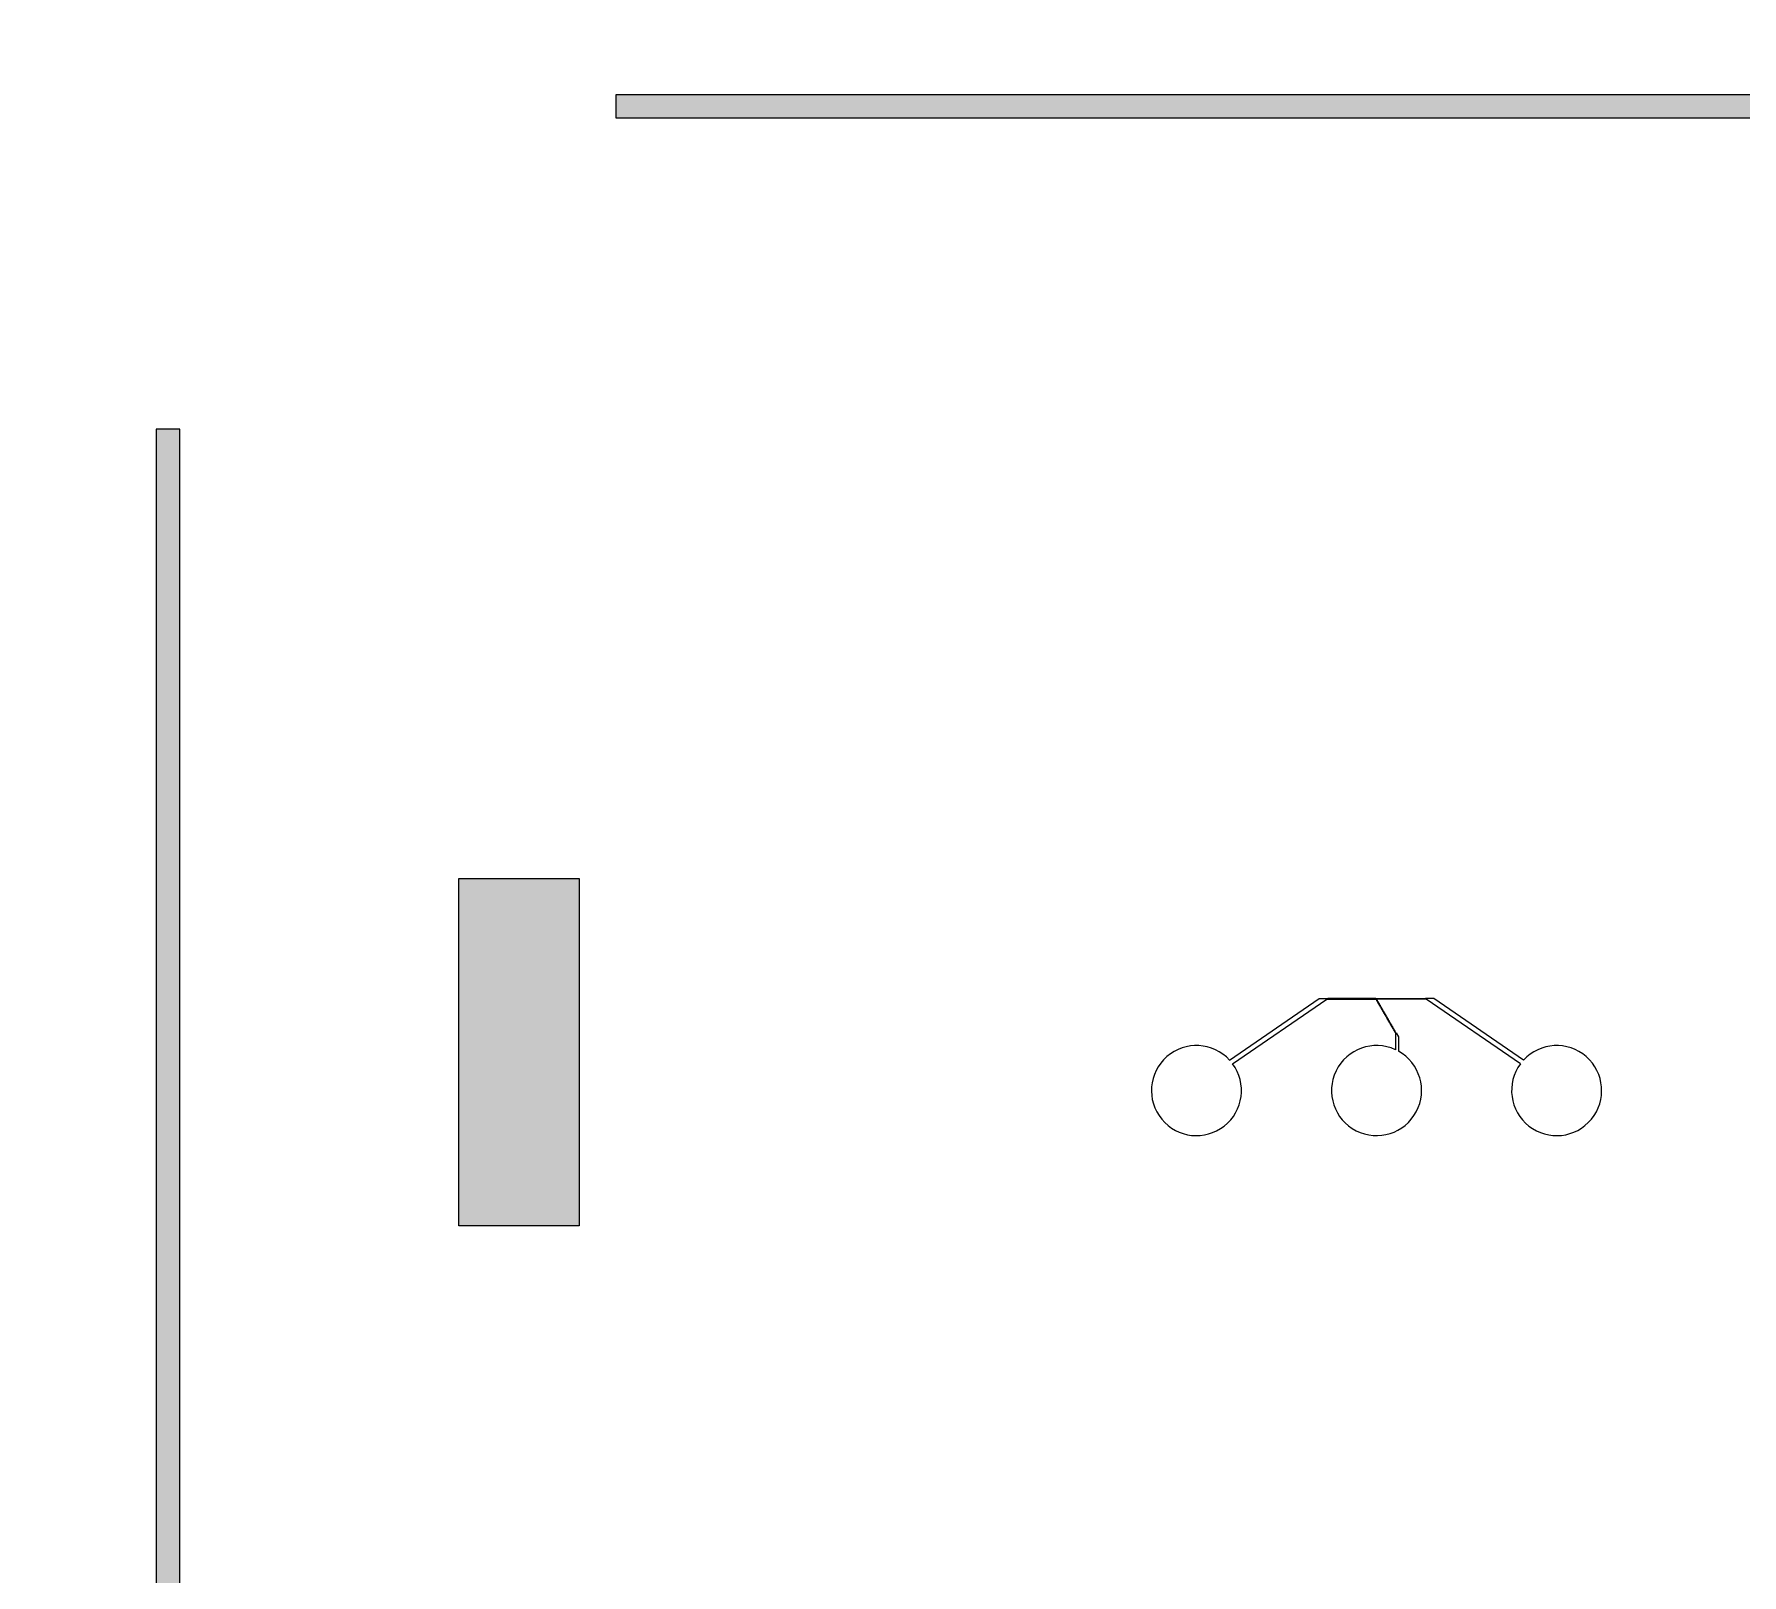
# Model space of a CAD drawing. Header units: inches. Extents: x 0 to 114300, y 0 to 114300.
# Drawn here: x 26926 to 34132, y 35729 to 42227 of the extents above; entities that cross this region are included whole.
import ezdxf

# ---------------------------------------------------------------- set-up
doc = ezdxf.new("R2010")
doc.units = ezdxf.units.IN
doc.header["$MEASUREMENT"] = 0

# ---------------------------------------------------------------- blocks, each defined once
blk = doc.blocks.new('*U73')
for p, q in [((-620.1592100305206, 144.6434467406216), (-241.5000000000619, 404.8036476564739)), ((-607.365986335826, 129.1675281734351), (-209.5000000000618, 401.8036476564739)), ((-241.5000000000619, 404.8036476564739), (-206.500000000171, 404.8036476564739)), ((-209.5000000000618, 401.8036476564739), (-206.5000000001746, 401.8036476564739)), ((-206.5000000001746, 401.8036476564739), (-206.5000000001746, 404.8036476564739)), ((206.5000000001637, 401.8036476564739), (206.5000000001637, 404.8036476564739)), ((241.5000000000546, 404.8036476564739), (206.5000000001637, 404.8036476564739)), ((209.5000000000545, 401.8036476564739), (206.5000000001637, 401.8036476564739)), ((607.3659863358225, 129.1675281734351), (209.5000000000545, 401.8036476564739)), ((620.159210030517, 144.6434467406216), (241.5000000000546, 404.8036476564739)), ((79.95096189427204, 257.8245195414638), (82.5490381056261, 259.3245195414638)), ((79.95096189427204, 257.8245195414638), (79.95096189427204, 188.3774485089525)), ((82.5490381056261, 259.3245195414638), (92.04903810558244, 242.87003686963)), ((92.04903810558244, 242.87003686963), (92.0490381055788, 182.2314551451054))]:
    blk.add_line(p, q)
for points in [[(-202.5000000001746, 401.8036476564739), (-202.5000000001746, 404.8036476564739), (-205.5000000000618, 404.8036476564739), (-205.5000000000618, 401.8036476564739)], [(-198.5000000001746, 401.8036476564739), (-198.5000000001746, 404.8036476564739), (-201.5000000000618, 404.8036476564739), (-201.5000000000618, 401.8036476564739)], [(-194.5000000001746, 401.8036476564739), (-194.5000000001746, 404.8036476564739), (-197.5000000000582, 404.8036476564739), (-197.5000000000582, 401.8036476564739)], [(-190.5000000001855, 401.8036476564739), (-190.5000000001855, 404.8036476564739), (-193.5000000000582, 404.8036476564739), (-193.5000000000582, 401.8036476564739)], [(-186.5000000001855, 401.8036476564739), (-186.5000000001855, 404.8036476564739), (-189.5000000000582, 404.8036476564739), (-189.5000000000582, 401.8036476564739)], [(-182.5000000001855, 401.8036476564739), (-182.5000000001855, 404.8036476564739), (-185.5000000000582, 404.8036476564739), (-185.5000000000582, 401.8036476564739)], [(-178.5000000001855, 401.8036476564739), (-178.5000000001855, 404.8036476564739), (-181.5000000000582, 404.8036476564739), (-181.5000000000582, 401.8036476564739)], [(-174.5000000001746, 401.8036476564739), (-174.5000000001746, 404.8036476564739), (-177.5000000000582, 404.8036476564739), (-177.5000000000582, 401.8036476564739)], [(-170.5000000001746, 401.8036476564739), (-170.5000000001746, 404.8036476564739), (-173.5000000000618, 404.8036476564739), (-173.5000000000618, 401.8036476564739)], [(-166.5000000001746, 401.8036476564739), (-166.5000000001746, 404.8036476564739), (-169.5000000000618, 404.8036476564739), (-169.5000000000618, 401.8036476564739)], [(-162.5000000001746, 401.8036476564739), (-162.5000000001746, 404.8036476564739), (-165.5000000000618, 404.8036476564739), (-165.5000000000618, 401.8036476564739)], [(-158.5000000001746, 401.8036476564739), (-158.5000000001746, 404.8036476564739), (-161.5000000000618, 404.8036476564739), (-161.5000000000618, 401.8036476564739)], [(-154.5000000001746, 401.8036476564739), (-154.5000000001746, 404.8036476564739), (-157.5000000000582, 404.8036476564739), (-157.5000000000582, 401.8036476564739)], [(-150.5000000001855, 401.8036476564739), (-150.5000000001855, 404.8036476564739), (-153.5000000000582, 404.8036476564739), (-153.5000000000582, 401.8036476564739)], [(-146.5000000001855, 401.8036476564739), (-146.5000000001855, 404.8036476564739), (-149.5000000000582, 404.8036476564739), (-149.5000000000582, 401.8036476564739)], [(-142.5000000001855, 401.8036476564739), (-142.5000000001855, 404.8036476564739), (-145.5000000000582, 404.8036476564739), (-145.5000000000582, 401.8036476564739)], [(-138.5000000001855, 401.8036476564739), (-138.5000000001855, 404.8036476564739), (-141.5000000000582, 404.8036476564739), (-141.5000000000582, 401.8036476564739)], [(-134.5000000001746, 401.8036476564739), (-134.5000000001746, 404.8036476564739), (-137.5000000000582, 404.8036476564739), (-137.5000000000582, 401.8036476564739)], [(-130.5000000001746, 401.8036476564739), (-130.5000000001746, 404.8036476564739), (-133.5000000000618, 404.8036476564739), (-133.5000000000618, 401.8036476564739)], [(-126.4957217281298, 401.7906071511679), (-126.4957217281298, 404.7906071511679), (-129.4957217280171, 404.7906071511679), (-129.4957217280171, 401.7906071511679)], [(-122.5000000001746, 401.8036476564739), (-122.5000000001746, 404.8036476564739), (-125.5000000000618, 404.8036476564739), (-125.5000000000618, 401.8036476564739)], [(-118.5000000001746, 401.8036476564739), (-118.5000000001746, 404.8036476564739), (-121.5000000000618, 404.8036476564739), (-121.5000000000618, 401.8036476564739)], [(-114.5000000001746, 401.8036476564739), (-114.5000000001746, 404.8036476564739), (-117.5000000000582, 404.8036476564739), (-117.5000000000582, 401.8036476564739)], [(-110.5000000001855, 401.8036476564739), (-110.5000000001855, 404.8036476564739), (-113.5000000000582, 404.8036476564739), (-113.5000000000582, 401.8036476564739)], [(-106.5000000001855, 401.8036476564739), (-106.5000000001855, 404.8036476564739), (-109.5000000000582, 404.8036476564739), (-109.5000000000582, 401.8036476564739)], [(-102.5000000001855, 401.8036476564739), (-102.5000000001855, 404.8036476564739), (-105.5000000000582, 404.8036476564739), (-105.5000000000582, 401.8036476564739)], [(-98.50000000018554, 401.8036476564739), (-98.50000000018554, 404.8036476564739), (-101.5000000000582, 404.8036476564739), (-101.5000000000582, 401.8036476564739)], [(-94.50000000017462, 401.8036476564739), (-94.50000000017462, 404.8036476564739), (-97.50000000005821, 404.8036476564739), (-97.50000000005821, 401.8036476564739)], [(-90.50000000017462, 401.8036476564739), (-90.50000000017462, 404.8036476564739), (-93.50000000006185, 404.8036476564739), (-93.50000000006185, 401.8036476564739)], [(-86.50000000017461, 401.8036476564739), (-86.50000000017461, 404.8036476564739), (-89.50000000006185, 404.8036476564739), (-89.50000000006185, 401.8036476564739)], [(-82.50000000017462, 401.8036476564739), (-82.50000000017462, 404.8036476564739), (-85.50000000006185, 404.8036476564739), (-85.50000000006185, 401.8036476564739)], [(-78.50000000017462, 401.8036476564739), (-78.50000000017462, 404.8036476564739), (-81.50000000006185, 404.8036476564739), (-81.50000000006185, 401.8036476564739)], [(-74.50000000017462, 401.8036476564739), (-74.50000000017462, 404.8036476564739), (-77.50000000006185, 404.8036476564739), (-77.50000000006185, 401.8036476564739)], [(-70.50000000018554, 401.8036476564739), (-70.50000000018554, 404.8036476564739), (-73.5000000000582, 404.8036476564739), (-73.5000000000582, 401.8036476564739)], [(-66.50000000018554, 401.8036476564739), (-66.50000000018554, 404.8036476564739), (-69.50000000005821, 404.8036476564739), (-69.50000000005821, 401.8036476564739)], [(-62.50000000018554, 401.8036476564739), (-62.50000000018554, 404.8036476564739), (-65.5000000000582, 404.8036476564739), (-65.5000000000582, 401.8036476564739)], [(-58.50000000018553, 401.8036476564739), (-58.50000000018553, 404.8036476564739), (-61.50000000005821, 404.8036476564739), (-61.50000000005821, 401.8036476564739)], [(-54.50000000017462, 401.8036476564739), (-54.50000000017462, 404.8036476564739), (-57.50000000005821, 404.8036476564739), (-57.50000000005821, 401.8036476564739)], [(-50.50000000017462, 401.8036476564739), (-50.50000000017462, 404.8036476564739), (-53.50000000006184, 404.8036476564739), (-53.50000000006184, 401.8036476564739)], [(-46.50000000017462, 401.8036476564739), (-46.50000000017462, 404.8036476564739), (-49.50000000006184, 404.8036476564739), (-49.50000000006184, 401.8036476564739)], [(-42.50000000017462, 401.8036476564739), (-42.50000000017462, 404.8036476564739), (-45.50000000006185, 404.8036476564739), (-45.50000000006185, 401.8036476564739)], [(-38.50000000017463, 401.8036476564739), (-38.50000000017463, 404.8036476564739), (-41.50000000006184, 404.8036476564739), (-41.50000000006184, 401.8036476564739)], [(-34.50000000017463, 401.8036476564739), (-34.50000000017463, 404.8036476564739), (-37.50000000006185, 404.8036476564739), (-37.50000000006185, 401.8036476564739)], [(-30.50000000018554, 401.8036476564739), (-30.50000000018554, 404.8036476564739), (-33.50000000005821, 404.8036476564739), (-33.50000000005821, 401.8036476564739)], [(-26.50000000018554, 401.8036476564739), (-26.50000000018554, 404.8036476564739), (-29.50000000005821, 404.8036476564739), (-29.50000000005821, 401.8036476564739)], [(-22.50000000018554, 401.8036476564739), (-22.50000000018554, 404.8036476564739), (-25.50000000005821, 404.8036476564739), (-25.50000000005821, 401.8036476564739)], [(-18.50000000018553, 401.8036476564739), (-18.50000000018553, 404.8036476564739), (-21.50000000005821, 404.8036476564739), (-21.50000000005821, 401.8036476564739)], [(-14.50000000017462, 401.8036476564739), (-14.50000000017462, 404.8036476564739), (-17.50000000005821, 404.8036476564739), (-17.50000000005821, 401.8036476564739)], [(-10.50000000017462, 401.8036476564739), (-10.50000000017462, 404.8036476564739), (-13.50000000006184, 404.8036476564739), (-13.50000000006184, 401.8036476564739)], [(-6.500000000174622, 401.8036476564739), (-6.500000000174622, 404.8036476564739), (-9.500000000061846, 404.8036476564739), (-9.500000000061846, 401.8036476564739)], [(-2.500000000174622, 401.8036476564739), (-2.500000000174622, 404.8036476564739), (-5.500000000061845, 404.8036476564739), (-5.500000000061845, 401.8036476564739)], [(0.5490381056551997, 401.35268576206), (-2.049038105698855, 399.85268576206), (-0.5490381057788909, 397.2546095508442), (2.049038105575164, 398.7546095508442)], [(-1.49999999994543, 401.8036476564739), (-1.49999999994543, 404.8036476564739), (1.499999999941792, 404.8036476564739), (1.499999999941792, 401.8036476564739)], [(2.549038105626095, 397.8885841469746), (-0.0490381057279592, 396.3885841469746), (1.450961894228385, 393.7905079356933), (4.04903810558244, 395.2905079357006)], [(4.549038105655199, 394.4244825317874), (1.950961894301144, 392.9244825317874), (3.450961894228385, 390.326406320557), (6.04903810558244, 391.826406320557)], [(2.500000000167347, 401.8036476564739), (2.500000000167347, 404.8036476564739), (5.500000000054569, 404.8036476564739), (5.500000000054569, 401.8036476564739)], [(6.549038105626095, 390.960380916702), (3.95096189427204, 389.4603809166947), (5.450961894228385, 386.8623047054207), (8.04903810558244, 388.362304705428)], [(8.5490381056552, 387.4962793015147), (5.950961894301144, 385.9962793015075), (7.450961894228385, 383.3982030902843), (10.04903810558244, 384.8982030902844)], [(6.500000000167347, 401.8036476564739), (6.500000000167347, 404.8036476564739), (9.50000000005457, 404.8036476564739), (9.50000000005457, 401.8036476564739)], [(10.54903810562609, 384.0321776864294), (7.95096189427204, 382.5321776864221), (9.450961894228385, 379.9341014751408), (12.04903810558244, 381.4341014751408)], [(12.5490381056552, 380.5680760712421), (9.950961894301145, 379.0680760712348), (11.45096189422838, 376.4699998600045), (14.04903810558244, 377.9699998600118)], [(10.50000000016734, 401.8036476564739), (10.50000000016734, 404.8036476564739), (13.50000000005457, 404.8036476564739), (13.50000000005457, 401.8036476564739)], [(14.54903810562609, 377.1039744561567), (11.95096189427204, 375.6039744561495), (13.45096189422838, 373.0058982448682), (16.04903810558244, 374.5058982448682)], [(16.5490381056552, 373.6398728409549), (13.95096189430114, 372.1398728409549), (15.45096189422838, 369.5417966297319), (18.04903810558244, 371.0417966297391)], [(14.50000000016735, 401.8036476564739), (14.50000000016735, 404.8036476564739), (17.50000000005093, 404.8036476564739), (17.50000000005093, 401.8036476564739)], [(18.54903810563337, 370.175771225855), (15.95096189427932, 368.675771225855), (17.45096189422838, 366.0776950145955), (20.04903810558244, 367.5776950145955)], [(20.5490381056552, 366.7116696106823), (17.95096189430114, 365.2116696106823), (19.45096189422838, 362.6135933994519), (22.04903810558244, 364.1135933994519)], [(18.50000000017826, 401.8036476564739), (18.50000000017826, 404.8036476564739), (21.50000000005093, 404.8036476564739), (21.50000000005093, 401.8036476564739)], [(22.54903810563337, 363.2475679955823), (19.95096189427932, 361.7475679955824), (21.45096189422838, 359.1494917843156), (24.04903810558244, 360.6494917843229)], [(22.50000000017826, 401.8036476564739), (22.50000000017826, 404.8036476564739), (25.50000000005093, 404.8036476564739), (25.50000000005093, 401.8036476564739)], [(26.50000000017826, 401.8036476564739), (26.50000000017826, 404.8036476564739), (29.50000000005093, 404.8036476564739), (29.50000000005093, 401.8036476564739)], [(30.50000000017826, 401.8036476564739), (30.50000000017826, 404.8036476564739), (33.50000000005093, 404.8036476564739), (33.50000000005093, 401.8036476564739)], [(34.50000000016735, 401.8036476564739), (34.50000000016735, 404.8036476564739), (37.50000000005457, 404.8036476564739), (37.50000000005457, 401.8036476564739)], [(38.50000000016735, 401.8036476564739), (38.50000000016735, 404.8036476564739), (41.50000000005457, 404.8036476564739), (41.50000000005457, 401.8036476564739)], [(42.50000000016735, 401.8036476564739), (42.50000000016735, 404.8036476564739), (45.50000000005456, 404.8036476564739), (45.50000000005456, 401.8036476564739)], [(46.50000000016734, 401.8036476564739), (46.50000000016734, 404.8036476564739), (49.50000000005457, 404.8036476564739), (49.50000000005457, 401.8036476564739)], [(50.50000000016734, 401.8036476564739), (50.50000000016734, 404.8036476564739), (53.50000000005457, 404.8036476564739), (53.50000000005457, 401.8036476564739)], [(54.50000000016735, 401.8036476564739), (54.50000000016735, 404.8036476564739), (57.50000000005093, 404.8036476564739), (57.50000000005093, 401.8036476564739)], [(58.50000000017826, 401.8036476564739), (58.50000000017826, 404.8036476564739), (61.50000000005093, 404.8036476564739), (61.50000000005093, 401.8036476564739)], [(62.50000000017826, 401.8036476564739), (62.50000000017826, 404.8036476564739), (65.50000000005093, 404.8036476564739), (65.50000000005093, 401.8036476564739)], [(66.50000000017826, 401.8036476564739), (66.50000000017826, 404.8036476564739), (69.50000000005093, 404.8036476564739), (69.50000000005093, 401.8036476564739)], [(70.50000000017826, 401.8036476564739), (70.50000000017826, 404.8036476564739), (73.50000000005093, 404.8036476564739), (73.50000000005093, 401.8036476564739)], [(74.50000000016735, 401.8036476564739), (74.50000000016735, 404.8036476564739), (77.50000000005456, 404.8036476564739), (77.50000000005456, 401.8036476564739)], [(78.50000000016735, 401.8036476564739), (78.50000000016735, 404.8036476564739), (81.50000000005457, 404.8036476564739), (81.50000000005457, 401.8036476564739)], [(82.50000000016735, 401.8036476564739), (82.50000000016735, 404.8036476564739), (85.50000000005457, 404.8036476564739), (85.50000000005457, 401.8036476564739)], [(86.50000000016735, 401.8036476564739), (86.50000000016735, 404.8036476564739), (89.50000000005458, 404.8036476564739), (89.50000000005458, 401.8036476564739)], [(90.50000000016735, 401.8036476564739), (90.50000000016735, 404.8036476564739), (93.50000000005456, 404.8036476564739), (93.50000000005456, 401.8036476564739)], [(94.50000000016735, 401.8036476564739), (94.50000000016735, 404.8036476564739), (97.50000000005095, 404.8036476564739), (97.50000000005095, 401.8036476564739)], [(98.50000000017828, 401.8036476564739), (98.50000000017828, 404.8036476564739), (101.5000000000509, 404.8036476564739), (101.5000000000509, 401.8036476564739)], [(102.5000000001782, 401.8036476564739), (102.5000000001782, 404.8036476564739), (105.5000000000509, 404.8036476564739), (105.5000000000509, 401.8036476564739)], [(106.5000000001782, 401.8036476564739), (106.5000000001782, 404.8036476564739), (109.5000000000509, 404.8036476564739), (109.5000000000509, 401.8036476564739)], [(110.5000000001782, 401.8036476564739), (110.5000000001782, 404.8036476564739), (113.5000000000509, 404.8036476564739), (113.5000000000509, 401.8036476564739)], [(114.5000000001673, 401.8036476564739), (114.5000000001673, 404.8036476564739), (117.5000000000509, 404.8036476564739), (117.5000000000509, 401.8036476564739)], [(118.5000000001673, 401.8036476564739), (118.5000000001673, 404.8036476564739), (121.5000000000545, 404.8036476564739), (121.5000000000545, 401.8036476564739)], [(122.5000000001673, 401.8036476564739), (122.5000000001673, 404.8036476564739), (125.5000000000545, 404.8036476564739), (125.5000000000545, 401.8036476564739)], [(126.4957217281226, 401.7906071511679), (126.4957217281226, 404.7906071511679), (129.4957217280098, 404.7906071511679), (129.4957217280098, 401.7906071511679)], [(130.5000000001673, 401.8036476564739), (130.5000000001673, 404.8036476564739), (133.5000000000545, 404.8036476564739), (133.5000000000545, 401.8036476564739)], [(134.5000000001673, 401.8036476564739), (134.5000000001673, 404.8036476564739), (137.5000000000509, 404.8036476564739), (137.5000000000509, 401.8036476564739)], [(138.5000000001782, 401.8036476564739), (138.5000000001782, 404.8036476564739), (141.5000000000509, 404.8036476564739), (141.5000000000509, 401.8036476564739)], [(142.5000000001782, 401.8036476564739), (142.5000000001782, 404.8036476564739), (145.5000000000509, 404.8036476564739), (145.5000000000509, 401.8036476564739)], [(146.5000000001782, 401.8036476564739), (146.5000000001782, 404.8036476564739), (149.5000000000509, 404.8036476564739), (149.5000000000509, 401.8036476564739)], [(150.5000000001782, 401.8036476564739), (150.5000000001782, 404.8036476564739), (153.5000000000509, 404.8036476564739), (153.5000000000509, 401.8036476564739)], [(154.5000000001673, 401.8036476564739), (154.5000000001673, 404.8036476564739), (157.5000000000509, 404.8036476564739), (157.5000000000509, 401.8036476564739)], [(158.5000000001673, 401.8036476564739), (158.5000000001673, 404.8036476564739), (161.5000000000545, 404.8036476564739), (161.5000000000545, 401.8036476564739)], [(162.5000000001673, 401.8036476564739), (162.5000000001673, 404.8036476564739), (165.5000000000546, 404.8036476564739), (165.5000000000546, 401.8036476564739)], [(166.5000000001673, 401.8036476564739), (166.5000000001673, 404.8036476564739), (169.5000000000545, 404.8036476564739), (169.5000000000545, 401.8036476564739)], [(170.5000000001673, 401.8036476564739), (170.5000000001673, 404.8036476564739), (173.5000000000545, 404.8036476564739), (173.5000000000545, 401.8036476564739)], [(174.5000000001673, 401.8036476564739), (174.5000000001673, 404.8036476564739), (177.5000000000509, 404.8036476564739), (177.5000000000509, 401.8036476564739)], [(178.5000000001782, 401.8036476564739), (178.5000000001782, 404.8036476564739), (181.5000000000473, 404.8036476564739), (181.5000000000473, 401.8036476564739)], [(182.5000000001782, 401.8036476564739), (182.5000000001782, 404.8036476564739), (185.5000000000473, 404.8036476564739), (185.5000000000473, 401.8036476564739)], [(186.5000000001782, 401.8036476564739), (186.5000000001782, 404.8036476564739), (189.5000000000473, 404.8036476564739), (189.5000000000473, 401.8036476564739)], [(190.5000000001782, 401.8036476564739), (190.5000000001782, 404.8036476564739), (193.5000000000473, 404.8036476564739), (193.5000000000473, 401.8036476564739)], [(194.5000000001637, 401.8036476564739), (194.5000000001637, 404.8036476564739), (197.5000000000473, 404.8036476564739), (197.5000000000473, 401.8036476564739)], [(198.5000000001637, 401.8036476564739), (198.5000000001637, 404.8036476564739), (201.5000000000546, 404.8036476564739), (201.5000000000546, 401.8036476564739)], [(202.5000000001637, 401.8036476564739), (202.5000000001637, 404.8036476564739), (205.5000000000546, 404.8036476564739), (205.5000000000546, 401.8036476564739)], [(24.5490381056552, 359.7834663804097), (21.95096189430115, 358.2834663804097), (23.45096189422839, 355.6853901691793), (26.04903810558244, 357.1853901691793)], [(26.54903810563337, 356.3193647653097), (23.95096189427932, 354.8193647653097), (25.45096189421383, 352.2212885540648), (28.04903810556789, 353.7212885540648)], [(28.5490381056552, 352.855263150137), (25.95096189430114, 351.3552631501298), (27.45096189422838, 348.7571869389067), (30.04903810558244, 350.2571869389067)], [(30.5490381056552, 349.3911615349934), (27.95096189430115, 347.8911615349935), (29.45096189422111, 345.2930853237776), (32.04903810557516, 346.7930853237776)], [(32.5490381056552, 345.9270599198644), (29.95096189430114, 344.4270599198571), (31.45096189422839, 341.8289837086267), (34.04903810558244, 343.328983708634)], [(34.5490381056552, 342.4629583047208), (31.95096189430115, 340.9629583047208), (33.45096189422111, 338.364882093505), (36.04903810557516, 339.864882093505)], [(36.5490381056552, 338.9988566895772), (33.95096189430115, 337.4988566895772), (35.45096189422839, 334.9007804783541), (38.04903810558244, 336.4007804783614)], [(38.5490381056552, 335.5347550744482), (35.95096189430114, 334.0347550744409), (37.45096189422111, 331.4366788632251), (40.04903810557516, 332.9366788632324)], [(40.54903810562609, 332.0706534593628), (37.95096189427204, 330.5706534593555), (39.45096189422839, 327.9725772480742), (42.04903810558244, 329.4725772480742)], [(42.5490381056552, 328.6065518441755), (39.95096189430114, 327.1065518441683), (41.45096189422838, 324.5084756329379), (44.04903810558244, 326.0084756329452)], [(44.54903810562609, 325.1424502290902), (41.95096189427204, 323.6424502290829), (43.45096189422839, 321.0443740178016), (46.04903810558243, 322.5443740178016)], [(46.5490381056552, 321.6783486138884), (43.95096189430114, 320.1783486138884), (45.45096189422838, 317.5802724026653), (48.04903810558244, 319.0802724026726)], [(48.5490381056261, 318.214246998803), (45.95096189427204, 316.714246998803), (47.45096189422838, 314.116170787529), (50.04903810558244, 315.616170787529)], [(50.54903810565519, 314.7501453836158), (47.95096189430114, 313.2501453836157), (49.45096189422838, 310.6520691723854), (52.04903810558244, 312.1520691723854)], [(52.54903810562609, 311.2860437685303), (49.95096189427204, 309.7860437685304), (51.45096189422838, 307.1879675572491), (54.04903810558244, 308.6879675572563)], [(54.5490381056552, 307.8219421533431), (51.95096189430114, 306.3219421533431), (53.45096189422839, 303.7238659421128), (56.04903810558244, 305.2238659421127)], [(56.54903810563337, 304.3578405382432), (53.95096189427931, 302.8578405382432), (55.45096189422839, 300.2597643269764), (58.04903810558244, 301.7597643269837)], [(58.5490381056552, 300.8937389230705), (55.95096189430114, 299.3937389230632), (57.45096189422838, 296.7956627118401), (60.04903810558244, 298.2956627118401)], [(60.54903810563337, 297.4296373079706), (57.95096189427932, 295.9296373079633), (59.45096189422838, 293.3315610966965), (62.04903810558244, 294.8315610966965)], [(62.5490381056552, 293.9655356927978), (59.95096189430114, 292.4655356927906), (61.45096189422838, 289.8674594815602), (64.04903810558244, 291.3674594815675)], [(64.54903810563337, 290.5014340776979), (61.95096189427932, 289.0014340776906), (63.45096189422839, 286.4033578664239), (66.04903810558244, 287.9033578664239)], [(66.5490381056552, 287.0373324625107), (63.95096189430114, 285.5373324625107), (65.45096189422839, 282.9392562512876), (68.04903810558244, 284.4392562512949)], [(68.54903810563337, 283.5732308474107), (65.95096189427932, 282.0732308474108), (67.45096189422111, 279.4751546361585), (70.04903810557516, 280.9751546361658)], [(70.54903810565519, 280.109129232238), (67.95096189430114, 278.609129232238), (69.45096189422839, 276.0110530210077), (72.04903810558244, 277.5110530210077)], [(72.5490381056552, 276.645027617109), (69.95096189430114, 275.1450276171017), (71.45096189422111, 272.5469514058859), (74.04903810557516, 274.0469514058932)], [(74.5490381056552, 273.1809260019654), (71.95096189430114, 271.6809260019654), (73.45096189422839, 269.0828497907351), (76.04903810558244, 270.5828497907351)], [(76.5490381056552, 269.7168243868218), (73.95096189430114, 268.2168243868218), (75.4509618942211, 265.6187481756133), (78.04903810557516, 267.1187481756206)], [(78.5490381056261, 266.2527227717364), (75.95096189427204, 264.7527227717365), (77.45096189422839, 262.1546465604624), (80.04903810558245, 263.6546465604624)], [(80.54903810565519, 262.7886211565492), (77.95096189430114, 261.2886211565492), (79.45096189422111, 258.6905449453334), (82.04903810557516, 260.1905449453334)]]:
    blk.add_lwpolyline(points, close=True)
for centre, start, end in [((-760.0000000000582, 16.01781375599967), 42.60786564230967, 36.55005385610273), ((-5.82077e-11, 16.01781375599967), 65.11523994972028, 61.02233619053258), ((760.0000000000473, 16.01781375599967), 143.4499461438973, 137.3921343576903)]:
    blk.add_arc(centre, 190, start, end)
blk = doc.blocks.new('*U74')
at = {"color": 0, "linetype": 'ByBlock', "lineweight": -2, "transparency": 16777216}
blk.add_blockref('*U73', (0, 0), dxfattribs=at)

msp = doc.modelspace()

# ---------------------------------------------------------------- hatches: boundary and pattern name
h = msp.add_hatch()
h.set_pattern_fill('ANSI31', color=256, scale=100)
h.set_pattern_definition([(45, (-3636.991615157837, -6349.999986349467), (-8.838834764831843, 8.838834764831843), [])])
h.paths.add_polyline_path([(114299.999984239, 1.36505186674e-05), (-1.57610338647e-05, 1.36505368573e-05), (-1.57610047609e-05, 114300.0000136505), (114299.999984239, 114300.0000136505)])
edge = h.paths.add_edge_path(flags=16)
edge.add_arc((57149.99912417756, 57150.00082753434), 50800, 288.35843707481706, 529.7953069524029, ccw=False)
edge.add_line((73149.9991241775, 8935.480193185991), (41149.9991241776, 8935.480193186))
edge.add_arc((57149.99912417756, 57150.00082753434), 50800, 190.2046930475971, 251.641562925183, ccw=False)
edge.add_arc((57149.9991244257, 57150.00082761667), 50800.00000025876, 169.795306952608, 190.2046930475971, ccw=False)
h = msp.add_hatch(color=256)
h.dxf.hatch_style = 1
h.paths.add_polyline_path([(86238.69154882117, 53635.02823516602), (86138.69154882117, 53635.02823516602), (86138.69154882117, 42635.02823516601), (86238.69154882117, 42635.02823516601)])
h.paths.add_polyline_path([(29381.06585941429, 41972.92830877018), (84381.06585941429, 41972.92830877018), (84381.06585941429, 41872.92830877018), (29381.06585941429, 41872.92830877018)])
h.paths.add_polyline_path([(86312.6549022278, 40561.41721670938), (86212.6549022278, 40561.41721670938), (86212.6549022278, 29561.41721670938), (86312.6549022278, 29561.41721670938)])
h.paths.add_polyline_path([(27466.07888879685, 53635.02823516602), (27366.07888879685, 53635.02823516602), (27366.07888879685, 42635.02823516601), (27466.07888879685, 42635.02823516601)])
h.paths.add_polyline_path([(27540.04224220349, 40561.41721670938), (27440.04224220349, 40561.41721670938), (27440.04224220349, 29561.41721670938), (27540.04224220349, 29561.41721670938)])
h.paths.add_polyline_path([(27540.04224220349, 27481.97453090901), (27440.04224220349, 27481.97453090901), (27440.04224220349, 16481.974530909), (27540.04224220349, 16481.974530909)])
h.paths.add_polyline_path([(29455.02921282093, 28899.31729031357), (84455.02921282093, 28899.31729031357), (84455.02921282093, 28799.31729031357), (29455.02921282093, 28799.31729031357)])
h.paths.add_polyline_path([(86312.6549022278, 27481.97453090901), (86212.6549022278, 27481.97453090901), (86212.6549022278, 16481.974530909), (86312.6549022278, 16481.974530909)])
h.paths.add_polyline_path([(29455.02921282093, 15819.8746045132), (84455.02921282093, 15819.8746045132), (84455.02921282093, 15719.8746045132), (29455.02921282093, 15719.8746045132)])
h = msp.add_hatch()
h.set_pattern_fill('ANSI31', color=256)
h.set_pattern_definition([(45, (159.8554162756263, -54010.22258700523), (-0.0883883476483185, 0.0883883476483185), [])])
h.paths.add_polyline_path([(28717.79943936662, 38665.59019703425), (29225.01736895513, 38665.59019703425), (29225.01736895513, 37201.33984547994), (28717.79943936662, 37201.33984547994)])

# ---------------------------------------------------------------- linework, layer by layer
for points in [[(29381.06585941429, 41972.92830877018), (84381.06585941429, 41972.92830877018), (84381.06585941429, 41872.92830877018), (29381.06585941429, 41872.92830877018)], [(27540.04224220349, 40561.41721670938), (27440.04224220349, 40561.41721670938), (27440.04224220349, 29561.41721670938), (27540.04224220349, 29561.41721670938)], [(28717.79943936662, 38665.59019703425), (29225.01736895513, 38665.59019703425), (29225.01736895513, 37201.33984547994), (28717.79943936662, 37201.33984547994)]]:
    msp.add_lwpolyline(points, close=True)

# ---------------------------------------------------------------- block references
msp.add_blockref('*U74', (32590.4295599289, 37755.14885782988))

doc.saveas('drawing.dxf')
